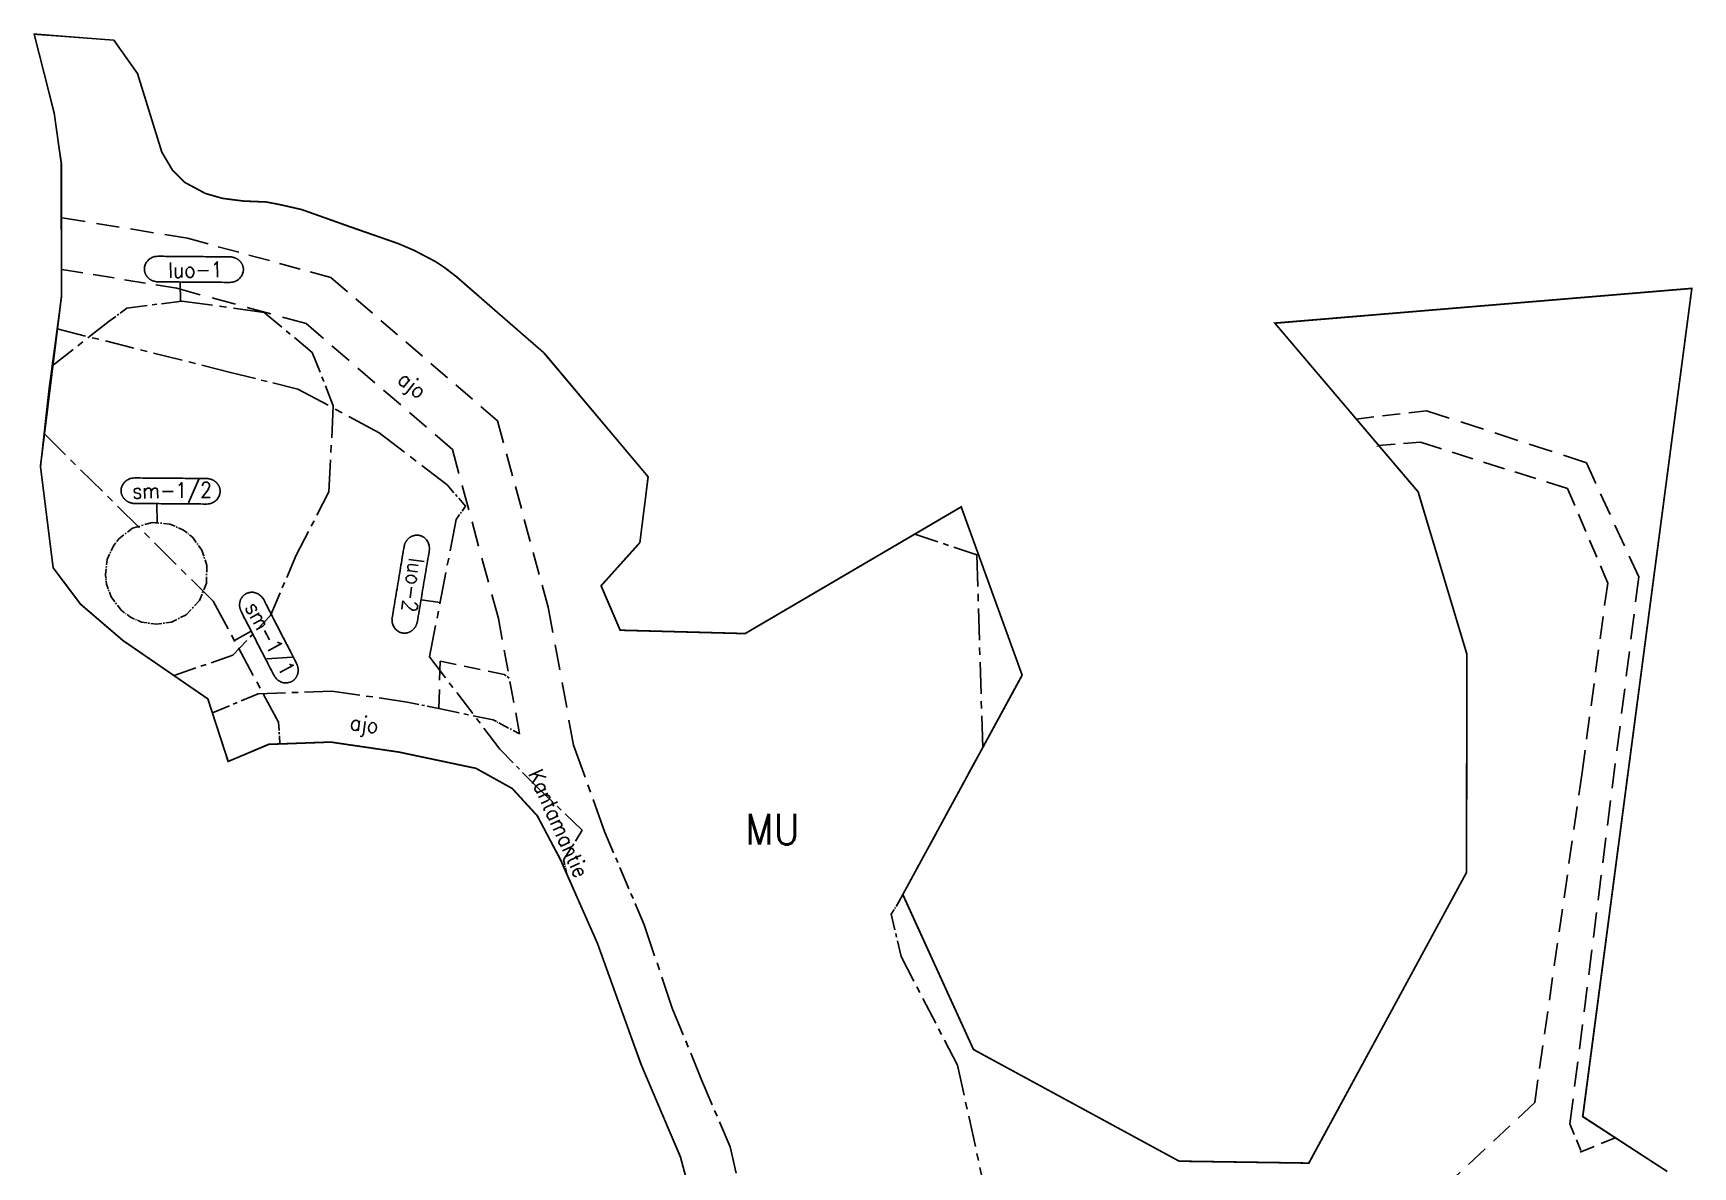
# Model space of a CAD drawing. Header units: metres. Extents: x 25522641 to 25524241, y 6685102 to 6686476.
# Drawn here: x 25522640.7 to 25522965.8, y 6685863.4 to 6686085.5 of the extents above; entities that cross this region are included whole.
import ezdxf
from ezdxf.enums import TextEntityAlignment as Align

# ---------------------------------------------------------------- set-up
doc = ezdxf.new("R2010")
doc.units = ezdxf.units.M
for name, pattern in [('CENTER', [11, 6.5, -1.5, 1.5, -1.5]), ('DASHED', [7.5, 5, -2.5]), ('DIVIDE2', [6.25, 2.5, -1.25, 0, -1.25, 0, -1.25])]:
    doc.linetypes.add(name, pattern=pattern)
for name, color, linetype in [('D-ALUE-K-TARKOITUS', 7, 'Continuous'), ('D-RAJA-ALUE-KORTTELI', 7, 'Continuous'), ('D-RAJA-K-MAARAYS-R-ALA', 7, 'Continuous'), ('D-TEKSTI-025', 7, 'Continuous'), ('D-VARITYS-ALUE_M', 7, 'Continuous')]:
    doc.layers.add(name, color=color, linetype=linetype)
doc.styles.add('ROMANS', font='ROMANS.shx', dxfattribs={"width": 0.9})

msp = doc.modelspace()

# ---------------------------------------------------------------- linework, layer by layer
at = {"layer": 'D-RAJA-ALUE-KORTTELI', "color": 7, "linetype": 'Continuous'}
for p, q in [((25522656.51, 6686084.12), (25522640.86, 6686085.29)), ((25522640.86, 6686085.29), (25522644.78, 6686069.86)), ((25522661.11, 6686077.58), (25522656.51, 6686084.12)), ((25522665.87, 6686062.18), (25522661.11, 6686077.58)), ((25522644.78, 6686069.86), (25522646.2, 6686060.08)), ((25522667.95, 6686058.64), (25522665.87, 6686062.18)), ((25522646.2, 6686060.08), (25522646.22, 6686033.82)), ((25522670.42, 6686056.22), (25522667.95, 6686058.64)), ((25522674.44, 6686054.06), (25522670.42, 6686056.22)), ((25522677.83, 6686053.1), (25522674.44, 6686054.06)), ((25522681.9, 6686052.58), (25522677.83, 6686053.1)), ((25522686.32, 6686052.4), (25522681.9, 6686052.58)), ((25522688.92, 6686051.91), (25522686.32, 6686052.4)), ((25522693.27, 6686050.92), (25522688.92, 6686051.91)), ((25522702.75, 6686047.56), (25522693.27, 6686050.92)), ((25522712.16, 6686044.27), (25522702.75, 6686047.56)), ((25522715.29, 6686042.93), (25522712.16, 6686044.27)), ((25522719.56, 6686040.7), (25522715.29, 6686042.93)), ((25522721.34, 6686039.51), (25522719.56, 6686040.7)), ((25522723.64, 6686037.75), (25522721.34, 6686039.51)), ((25522740.7, 6686022.93), (25522723.64, 6686037.75)), ((25522646.22, 6686033.82), (25522643.81, 6686015.88)), ((25522883.95, 6686028.66), (25522965.65, 6686035.47)), ((25522965.65, 6686035.47), (25522944.26, 6685873.19)), ((25522883.95, 6686028.66), (25522912, 6685995.62)), ((25522761.16, 6685998.56), (25522740.7, 6686022.93)), ((25522643.81, 6686015.88), (25522642.1, 6686000.51)), ((25522642.1, 6686000.51), (25522644.6, 6685980.74)), ((25522759.52, 6685985.63), (25522761.16, 6685998.56)), ((25522912, 6685995.62), (25522921.59, 6685963.8)), ((25522822.52, 6685992.66), (25522780.18, 6685967.84)), ((25522834.42, 6685959.69), (25522822.52, 6685992.66)), ((25522751.94, 6685977.19), (25522759.52, 6685985.63)), ((25522644.6, 6685980.74), (25522649.99, 6685973.58)), ((25522755.67, 6685968.5), (25522751.94, 6685977.19)), ((25522649.99, 6685973.58), (25522658.24, 6685966.51)), ((25522780.18, 6685967.84), (25522755.67, 6685968.5)), ((25522658.24, 6685966.51), (25522674.92, 6685955.03)), ((25522921.59, 6685963.8), (25522921.5, 6685921.01)), ((25522811.05, 6685916.69), (25522834.42, 6685959.69)), ((25522674.92, 6685955.03), (25522678.9, 6685942.79)), ((25522678.9, 6685942.79), (25522686.88, 6685946.14)), ((25522686.88, 6685946.14), (25522698.97, 6685946.58)), ((25522698.97, 6685946.58), (25522712.34, 6685944.62)), ((25522712.34, 6685944.62), (25522727.46, 6685941.43)), ((25522727.46, 6685941.43), (25522734.54, 6685937.49)), ((25522734.54, 6685937.49), (25522739.41, 6685932.18)), ((25522739.41, 6685932.18), (25522744.02, 6685923.54)), ((25522744.02, 6685923.54), (25522751.23, 6685907.13)), ((25522921.5, 6685921.01), (25522890.59, 6685864.09)), ((25522824.89, 6685886.35), (25522811.05, 6685916.69)), ((25522751.23, 6685907.13), (25522759.77, 6685883.54)), ((25522865.2, 6685864.47), (25522824.89, 6685886.35)), ((25522759.77, 6685883.54), (25522767.53, 6685865.26)), ((25522944.26, 6685873.19), (25522960.79, 6685862.47)), ((25522767.53, 6685865.26), (25522770.22, 6685854.97)), ((25522890.59, 6685864.09), (25522865.2, 6685864.47))]:
    msp.add_line(p, q, dxfattribs=at)
at = {"layer": 'D-RAJA-K-MAARAYS-R-ALA', "color": 2, "linetype": 'DASHED', "ltscale": 0.904792}
msp.add_line((25522670.94, 6686045.28), (25522646.38, 6686049.3), dxfattribs=at)
at = {"layer": 'D-RAJA-K-MAARAYS-R-ALA', "color": 2, "linetype": 'DASHED', "ltscale": 0.830578}
msp.add_line((25522698.98, 6686037.62), (25522670.94, 6686045.28), dxfattribs=at)
at = {"layer": 'D-RAJA-K-MAARAYS-R-ALA', "color": 2, "linetype": 'DASHED', "ltscale": 0.828201}
msp.add_line((25522668.8, 6686035.5), (25522646.33, 6686039.18), dxfattribs=at)
at = {"layer": 'D-RAJA-K-MAARAYS-R-ALA', "color": 2, "linetype": 'DASHED', "ltscale": 0.862103}
msp.add_line((25522731.66, 6686009.52), (25522698.98, 6686037.62), dxfattribs=at)
at = {"layer": 'D-RAJA-K-MAARAYS-R-ALA', "color": 2, "linetype": 'CENTER', "ltscale": 0.622874}
msp.add_line((25522659.03, 6686031.59), (25522669.84, 6686032.99), dxfattribs=at)
at = {"layer": 'D-RAJA-K-MAARAYS-R-ALA', "color": 2, "linetype": 'DASHED', "ltscale": 0.956148}
msp.add_line((25522694.17, 6686028.57), (25522668.8, 6686035.5), dxfattribs=at)
at = {"layer": 'D-RAJA-K-MAARAYS-R-ALA', "color": 2, "linetype": 'CENTER', "ltscale": 0.927418}
msp.add_line((25522669.84, 6686032.99), (25522685.91, 6686030.77), dxfattribs=at)
at = {"layer": 'D-RAJA-K-MAARAYS-R-ALA', "color": 2, "linetype": 'CENTER', "ltscale": 0.24446}
msp.add_line((25522655.59, 6686029.04), (25522659.03, 6686031.59), dxfattribs=at)
at = {"layer": 'D-RAJA-K-MAARAYS-R-ALA', "color": 2, "linetype": 'CENTER', "ltscale": 0.702181}
msp.add_line((25522685.91, 6686030.77), (25522695.37, 6686022.92), dxfattribs=at)
at = {"layer": 'D-RAJA-K-MAARAYS-R-ALA', "color": 2, "linetype": 'CENTER', "ltscale": 0.818926}
msp.add_line((25522644.31, 6686020.2), (25522655.59, 6686029.04), dxfattribs=at)
at = {"layer": 'D-RAJA-K-MAARAYS-R-ALA', "color": 2, "linetype": 'CENTER', "ltscale": 0.887084}
msp.add_line((25522679.35, 6686019.02), (25522645.36, 6686027.54), dxfattribs=at)
at = {"layer": 'D-RAJA-K-MAARAYS-R-ALA', "color": 2, "linetype": 'DASHED', "ltscale": 0.889011}
msp.add_line((25522722.82, 6686003.93), (25522694.17, 6686028.57), dxfattribs=at)
at = {"layer": 'D-RAJA-K-MAARAYS-R-ALA', "color": 2, "linetype": 'CENTER', "ltscale": 0.641796}
msp.add_line((25522695.37, 6686022.92), (25522699.48, 6686012.47), dxfattribs=at)
at = {"layer": 'D-RAJA-K-MAARAYS-R-ALA', "color": 2, "linetype": 'CENTER', "ltscale": 0.776937}
msp.add_line((25522692.54, 6686015.74), (25522679.35, 6686019.02), dxfattribs=at)
at = {"layer": 'D-RAJA-K-MAARAYS-R-ALA', "color": 2, "linetype": 'CENTER', "ltscale": 1.03433}
msp.add_line((25522708.48, 6686007.17), (25522692.54, 6686015.74), dxfattribs=at)
at = {"layer": 'D-RAJA-K-MAARAYS-R-ALA', "color": 2, "linetype": 'CENTER', "ltscale": 0.963777}
msp.add_line((25522699.48, 6686012.47), (25522698.64, 6685995.63), dxfattribs=at)
at = {"layer": 'D-RAJA-K-MAARAYS-R-ALA', "color": 2, "linetype": 'DASHED', "ltscale": 0.007754}
msp.add_line((25522899.89, 6686009.88), (25522899.82, 6686009.82), dxfattribs=at)
at = {"layer": 'D-RAJA-K-MAARAYS-R-ALA', "color": 2, "linetype": 'DASHED', "ltscale": 0.692473}
msp.add_line((25522913.64, 6686011.51), (25522899.89, 6686009.88), dxfattribs=at)
at = {"layer": 'D-RAJA-K-MAARAYS-R-ALA', "color": 2, "linetype": 'DASHED', "ltscale": 0.941295}
msp.add_line((25522944.98, 6686001.32), (25522913.64, 6686011.51), dxfattribs=at)
at = {"layer": 'D-RAJA-K-MAARAYS-R-ALA', "color": 2, "linetype": 'CENTER', "ltscale": 0.925856}
msp.add_line((25522642.75, 6686007.12), (25522675.95, 6685974.2), dxfattribs=at)
at = {"layer": 'D-RAJA-K-MAARAYS-R-ALA', "color": 2, "linetype": 'CENTER', "ltscale": 0.957952}
msp.add_line((25522721.79, 6685996.97), (25522708.48, 6686007.17), dxfattribs=at)
at = {"layer": 'D-RAJA-K-MAARAYS-R-ALA', "color": 2, "linetype": 'DASHED', "ltscale": 0.89022}
msp.add_line((25522741.58, 6685973), (25522731.66, 6686009.52), dxfattribs=at)
at = {"layer": 'D-RAJA-K-MAARAYS-R-ALA', "color": 2, "linetype": 'DASHED', "ltscale": 0.981497}
msp.add_line((25522731.82, 6685970.78), (25522722.82, 6686003.93), dxfattribs=at)
at = {"layer": 'D-RAJA-K-MAARAYS-R-ALA', "color": 2, "linetype": 'DASHED', "ltscale": 0.02295}
msp.add_line((25522904.19, 6686004.71), (25522903.97, 6686004.52), dxfattribs=at)
at = {"layer": 'D-RAJA-K-MAARAYS-R-ALA', "color": 2, "linetype": 'DASHED', "ltscale": 0.665288}
msp.add_line((25522912.49, 6686005.31), (25522904.19, 6686004.71), dxfattribs=at)
at = {"layer": 'D-RAJA-K-MAARAYS-R-ALA', "color": 2, "linetype": 'DASHED', "ltscale": 0.861774}
msp.add_line((25522941.27, 6685996.27), (25522912.49, 6686005.31), dxfattribs=at)
at = {"layer": 'D-RAJA-K-MAARAYS-R-ALA', "color": 2, "linetype": 'DASHED', "ltscale": 0.895323}
msp.add_line((25522955.25, 6685978.94), (25522944.98, 6686001.32), dxfattribs=at)
at = {"layer": 'D-RAJA-K-MAARAYS-R-ALA', "color": 2, "linetype": 'CENTER', "ltscale": 0.313989}
msp.add_line((25522725.4, 6685992.83), (25522721.79, 6685996.97), dxfattribs=at)
at = {"layer": 'D-RAJA-K-MAARAYS-R-ALA', "color": 2, "linetype": 'CENTER', "ltscale": 0.797633}
msp.add_line((25522698.64, 6685995.63), (25522692.23, 6685983.22), dxfattribs=at)
at = {"layer": 'D-RAJA-K-MAARAYS-R-ALA', "color": 2, "linetype": 'DASHED', "ltscale": 0.733153}
msp.add_line((25522949.16, 6685977.72), (25522941.27, 6685996.27), dxfattribs=at)
at = {"layer": 'D-RAJA-K-MAARAYS-R-ALA', "color": 2, "linetype": 'CENTER', "ltscale": 0.96075}
msp.add_line((25522718.35, 6685963.29), (25522723.55, 6685990.17), dxfattribs=at)
at = {"layer": 'D-RAJA-K-MAARAYS-R-ALA', "color": 2, "linetype": 'CENTER', "ltscale": 0.184638}
msp.add_line((25522723.55, 6685990.17), (25522725.4, 6685992.83), dxfattribs=at)
at = {"layer": 'D-RAJA-K-MAARAYS-R-ALA', "color": 2, "linetype": 'CENTER', "ltscale": 0.197581}
msp.add_line((25522657.44, 6685986.39), (25522660.17, 6685988.5), dxfattribs=at)
at = {"layer": 'D-RAJA-K-MAARAYS-R-ALA', "color": 2, "linetype": 'CENTER', "ltscale": 0.2292}
msp.add_line((25522660.17, 6685988.5), (25522664.03, 6685989.62), dxfattribs=at)
at = {"layer": 'D-RAJA-K-MAARAYS-R-ALA', "color": 2, "linetype": 'CENTER', "ltscale": 0.198364}
msp.add_line((25522664.03, 6685989.62), (25522667.48, 6685989.29), dxfattribs=at)
at = {"layer": 'D-RAJA-K-MAARAYS-R-ALA', "color": 2, "linetype": 'CENTER', "ltscale": 0.167356}
msp.add_line((25522667.48, 6685989.29), (25522670.16, 6685988.11), dxfattribs=at)
at = {"layer": 'D-RAJA-K-MAARAYS-R-ALA', "color": 2, "linetype": 'CENTER', "ltscale": 0.133343}
msp.add_line((25522670.16, 6685988.11), (25522671.98, 6685986.64), dxfattribs=at)
at = {"layer": 'D-RAJA-K-MAARAYS-R-ALA', "color": 2, "linetype": 'CENTER', "ltscale": 0.730559}
msp.add_line((25522825.57, 6685983.29), (25522813.43, 6685987.31), dxfattribs=at)
at = {"layer": 'D-RAJA-K-MAARAYS-R-ALA', "color": 2, "linetype": 'CENTER', "ltscale": 0.166526}
msp.add_line((25522655.2, 6685982.38), (25522656.4, 6685985.04), dxfattribs=at)
at = {"layer": 'D-RAJA-K-MAARAYS-R-ALA', "color": 2, "linetype": 'CENTER', "ltscale": 0.097285}
msp.add_line((25522656.4, 6685985.04), (25522657.44, 6685986.39), dxfattribs=at)
at = {"layer": 'D-RAJA-K-MAARAYS-R-ALA', "color": 2, "linetype": 'CENTER', "ltscale": 0.17474}
msp.add_line((25522671.98, 6685986.64), (25522673.75, 6685984.15), dxfattribs=at)
at = {"layer": 'D-RAJA-K-MAARAYS-R-ALA', "color": 2, "linetype": 'CENTER', "ltscale": 0.179753}
msp.add_line((25522673.75, 6685984.15), (25522674.71, 6685981.15), dxfattribs=at)
at = {"layer": 'D-RAJA-K-MAARAYS-R-ALA', "color": 2, "linetype": 'CENTER', "ltscale": 0.171121}
msp.add_line((25522654.83, 6685979.41), (25522655.2, 6685982.38), dxfattribs=at)
at = {"layer": 'D-RAJA-K-MAARAYS-R-ALA', "color": 2, "linetype": 'CENTER', "ltscale": 0.198155}
msp.add_line((25522674.71, 6685981.15), (25522674.63, 6685977.69), dxfattribs=at)
at = {"layer": 'D-RAJA-K-MAARAYS-R-ALA', "color": 2, "linetype": 'CENTER', "ltscale": 0.734795}
msp.add_line((25522692.23, 6685983.22), (25522687.17, 6685971.4), dxfattribs=at)
at = {"layer": 'D-RAJA-K-MAARAYS-R-ALA', "color": 2, "linetype": 'CENTER', "ltscale": 0.956944}
msp.add_line((25522826.71, 6685945.5), (25522825.57, 6685983.29), dxfattribs=at)
at = {"layer": 'D-RAJA-K-MAARAYS-R-ALA', "color": 2, "linetype": 'CENTER', "ltscale": 0.110791}
msp.add_line((25522655.06, 6685977.49), (25522654.83, 6685979.41), dxfattribs=at)
at = {"layer": 'D-RAJA-K-MAARAYS-R-ALA', "color": 2, "linetype": 'CENTER', "ltscale": 0.147056}
msp.add_line((25522655.94, 6685975.07), (25522655.06, 6685977.49), dxfattribs=at)
at = {"layer": 'D-RAJA-K-MAARAYS-R-ALA', "color": 2, "linetype": 'CENTER', "ltscale": 0.209044}
msp.add_line((25522674.63, 6685977.69), (25522673.27, 6685974.29), dxfattribs=at)
at = {"layer": 'D-RAJA-K-MAARAYS-R-ALA', "color": 2, "linetype": 'DASHED', "ltscale": 0.981928}
msp.add_line((25522941.77, 6685871.78), (25522955.25, 6685978.94), dxfattribs=at)
at = {"layer": 'D-RAJA-K-MAARAYS-R-ALA', "color": 2, "linetype": 'DASHED', "ltscale": 0.880783}
msp.add_line((25522944.14, 6685940.62), (25522949.16, 6685977.72), dxfattribs=at)
at = {"layer": 'D-RAJA-K-MAARAYS-R-ALA', "color": 2, "linetype": 'CENTER', "ltscale": 0.18873}
msp.add_line((25522657.91, 6685972.42), (25522655.94, 6685975.07), dxfattribs=at)
at = {"layer": 'D-RAJA-K-MAARAYS-R-ALA', "color": 2, "linetype": 'CENTER', "ltscale": 0.217803}
msp.add_line((25522673.27, 6685974.29), (25522670.65, 6685971.52), dxfattribs=at)
at = {"layer": 'D-RAJA-K-MAARAYS-R-ALA', "color": 2, "linetype": 'CENTER', "ltscale": 0.946087}
msp.add_line((25522675.95, 6685974.2), (25522688.76, 6685950.47), dxfattribs=at)
at = {"layer": 'D-RAJA-K-MAARAYS-R-ALA', "color": 2, "linetype": 'CENTER', "ltscale": 0.131406}
msp.add_line((25522659.75, 6685971.03), (25522657.91, 6685972.42), dxfattribs=at)
at = {"layer": 'D-RAJA-K-MAARAYS-R-ALA', "color": 2, "linetype": 'CENTER', "ltscale": 0.134405}
msp.add_line((25522661.9, 6685970.09), (25522659.75, 6685971.03), dxfattribs=at)
at = {"layer": 'D-RAJA-K-MAARAYS-R-ALA', "color": 2, "linetype": 'CENTER', "ltscale": 0.18408}
msp.add_line((25522670.65, 6685971.52), (25522667.76, 6685970.09), dxfattribs=at)
at = {"layer": 'D-RAJA-K-MAARAYS-R-ALA', "color": 2, "linetype": 'CENTER', "ltscale": 0.61367}
msp.add_line((25522687.17, 6685971.4), (25522679.81, 6685963.59), dxfattribs=at)
at = {"layer": 'D-RAJA-K-MAARAYS-R-ALA', "color": 2, "linetype": 'DASHED', "ltscale": 0.836246}
msp.add_line((25522735.99, 6685948.17), (25522731.82, 6685970.78), dxfattribs=at)
at = {"layer": 'D-RAJA-K-MAARAYS-R-ALA', "color": 2, "linetype": 'DASHED', "ltscale": 1.000233}
msp.add_line((25522746.57, 6685945.95), (25522741.58, 6685973), dxfattribs=at)
at = {"layer": 'D-RAJA-K-MAARAYS-R-ALA', "color": 2, "linetype": 'CENTER', "ltscale": 0.169303}
msp.add_line((25522664.83, 6685969.65), (25522661.9, 6685970.09), dxfattribs=at)
at = {"layer": 'D-RAJA-K-MAARAYS-R-ALA', "color": 2, "linetype": 'CENTER', "ltscale": 0.16943}
msp.add_line((25522667.76, 6685970.09), (25522664.83, 6685969.65), dxfattribs=at)
at = {"layer": 'D-RAJA-K-MAARAYS-R-ALA', "color": 2, "linetype": 'CENTER', "ltscale": 0.695859}
msp.add_line((25522679.81, 6685963.59), (25522668.29, 6685959.62), dxfattribs=at)
at = {"layer": 'D-RAJA-K-MAARAYS-R-ALA', "color": 2, "linetype": 'CENTER', "ltscale": 0.797986}
msp.add_line((25522732.11, 6685945.18), (25522718.35, 6685963.29), dxfattribs=at)
at = {"layer": 'D-RAJA-K-MAARAYS-R-ALA', "color": 2, "linetype": 'DASHED', "ltscale": 0.745983}
msp.add_line((25522720.16, 6685953.14), (25522720.43, 6685962.46), dxfattribs=at)
at = {"layer": 'D-RAJA-K-MAARAYS-R-ALA', "color": 2, "linetype": 'DASHED', "ltscale": 0.638771}
msp.add_line((25522720.43, 6685962.46), (25522732.93, 6685959.84), dxfattribs=at)
at = {"layer": 'D-RAJA-K-MAARAYS-R-ALA', "color": 2, "linetype": 'DASHED', "ltscale": 0.100466}
msp.add_line((25522732.93, 6685959.84), (25522733.97, 6685959.13), dxfattribs=at)
at = {"layer": 'D-RAJA-K-MAARAYS-R-ALA', "color": 2, "linetype": 'CENTER', "ltscale": 0.555291}
msp.add_line((25522675.79, 6685952.33), (25522684.78, 6685956.02), dxfattribs=at)
at = {"layer": 'D-RAJA-K-MAARAYS-R-ALA', "color": 2, "linetype": 'CENTER', "ltscale": 0.824317}
msp.add_line((25522684.78, 6685956.02), (25522699.2, 6685956.58), dxfattribs=at)
at = {"layer": 'D-RAJA-K-MAARAYS-R-ALA', "color": 2, "linetype": 'CENTER', "ltscale": 0.853312}
msp.add_line((25522699.2, 6685956.58), (25522713.97, 6685954.43), dxfattribs=at)
at = {"layer": 'D-RAJA-K-MAARAYS-R-ALA', "color": 2, "linetype": 'CENTER', "ltscale": 0.361225}
msp.add_line((25522713.97, 6685954.43), (25522720.16, 6685953.14), dxfattribs=at)
at = {"layer": 'D-RAJA-K-MAARAYS-R-ALA', "color": 2, "linetype": 'CENTER', "ltscale": 0.622842}
msp.add_line((25522730.83, 6685950.92), (25522720.16, 6685953.14), dxfattribs=at)
at = {"layer": 'D-RAJA-K-MAARAYS-R-ALA', "color": 2, "linetype": 'CENTER', "ltscale": 0.245337}
msp.add_line((25522688.76, 6685950.47), (25522689.01, 6685946.18), dxfattribs=at)
at = {"layer": 'D-RAJA-K-MAARAYS-R-ALA', "color": 2, "linetype": 'CENTER', "ltscale": 0.109191}
msp.add_line((25522730.83, 6685950.92), (25522732.52, 6685950.02), dxfattribs=at)
at = {"layer": 'D-RAJA-K-MAARAYS-R-ALA', "color": 2, "linetype": 'CENTER', "ltscale": 0.225122}
msp.add_line((25522732.52, 6685950.02), (25522735.99, 6685948.17), dxfattribs=at)
at = {"layer": 'D-RAJA-K-MAARAYS-R-ALA', "color": 2, "linetype": 'CENTER', "ltscale": 0.579807}
msp.add_line((25522739.23, 6685937.95), (25522732.11, 6685945.18), dxfattribs=at)
at = {"layer": 'D-RAJA-K-MAARAYS-R-ALA', "color": 2, "linetype": 'CENTER', "ltscale": 1.025519}
msp.add_line((25522746.57, 6685945.95), (25522752.63, 6685929.06), dxfattribs=at)
at = {"layer": 'D-RAJA-K-MAARAYS-R-ALA', "color": 2, "linetype": 'CENTER', "ltscale": 0.869956}
msp.add_line((25522810.31, 6685915.31), (25522826.71, 6685945.5), dxfattribs=at)
at = {"layer": 'D-RAJA-K-MAARAYS-R-ALA', "color": 2, "linetype": 'DASHED', "ltscale": 0.901231}
msp.add_line((25522934.86, 6685875.95), (25522944.14, 6685940.62), dxfattribs=at)
at = {"layer": 'D-RAJA-K-MAARAYS-R-ALA', "color": 2, "linetype": 'CENTER', "ltscale": 0.714136}
msp.add_line((25522748.27, 6685929.32), (25522739.23, 6685937.95), dxfattribs=at)
at = {"layer": 'D-RAJA-K-MAARAYS-R-ALA', "color": 2, "linetype": 'CENTER', "ltscale": 0.393984}
msp.add_line((25522744.6, 6685923.48), (25522748.27, 6685929.32), dxfattribs=at)
at = {"layer": 'D-RAJA-K-MAARAYS-R-ALA', "color": 2, "linetype": 'CENTER', "ltscale": 0.696372}
msp.add_line((25522752.63, 6685929.06), (25522760.39, 6685910.8), dxfattribs=at)
at = {"layer": 'D-RAJA-K-MAARAYS-R-ALA', "color": 2, "linetype": 'CENTER', "ltscale": 0.146056}
msp.add_line((25522745.19, 6685920.99), (25522744.6, 6685923.48), dxfattribs=at)
at = {"layer": 'D-RAJA-K-MAARAYS-R-ALA', "color": 2, "linetype": 'CENTER', "ltscale": 0.164893}
msp.add_line((25522808.77, 6685912.86), (25522810.31, 6685915.31), dxfattribs=at)
at = {"layer": 'D-RAJA-K-MAARAYS-R-ALA', "color": 2, "linetype": 'CENTER', "ltscale": 0.486109}
msp.add_line((25522810.73, 6685904.59), (25522808.77, 6685912.86), dxfattribs=at)
at = {"layer": 'D-RAJA-K-MAARAYS-R-ALA', "color": 2, "linetype": 'CENTER', "ltscale": 0.985353}
msp.add_line((25522760.39, 6685910.8), (25522765.9, 6685894.45), dxfattribs=at)
at = {"layer": 'D-RAJA-K-MAARAYS-R-ALA', "color": 2, "linetype": 'CENTER', "ltscale": 0.841421}
msp.add_line((25522821.76, 6685883.29), (25522810.73, 6685904.59), dxfattribs=at)
at = {"layer": 'D-RAJA-K-MAARAYS-R-ALA', "color": 2, "linetype": 'CENTER', "ltscale": 0.867575}
msp.add_line((25522765.9, 6685894.45), (25522771.64, 6685880.4), dxfattribs=at)
at = {"layer": 'D-RAJA-K-MAARAYS-R-ALA', "color": 2, "linetype": 'CENTER', "ltscale": 0.932619}
msp.add_line((25522829.69, 6685847.32), (25522821.76, 6685883.29), dxfattribs=at)
at = {"layer": 'D-RAJA-K-MAARAYS-R-ALA', "color": 2, "linetype": 'CENTER', "ltscale": 0.813983}
msp.add_line((25522771.64, 6685880.4), (25522777.24, 6685867.3), dxfattribs=at)
at = {"layer": 'D-RAJA-K-MAARAYS-R-ALA', "color": 2, "linetype": 'DASHED', "ltscale": 0.887345}
msp.add_line((25522917.04, 6685859.28), (25522934.86, 6685875.95), dxfattribs=at)
at = {"layer": 'D-RAJA-K-MAARAYS-R-ALA', "color": 2, "linetype": 'DASHED', "ltscale": 0.448038}
msp.add_line((25522943.88, 6685866.59), (25522941.77, 6685871.78), dxfattribs=at)
at = {"layer": 'D-RAJA-K-MAARAYS-R-ALA', "color": 2, "linetype": 'CENTER', "ltscale": 0.817501}
msp.add_line((25522777.24, 6685867.3), (25522780.4, 6685853.35), dxfattribs=at)
at = {"layer": 'D-RAJA-K-MAARAYS-R-ALA', "color": 2, "linetype": 'DASHED', "ltscale": 0.590078}
msp.add_line((25522950.61, 6685869.07), (25522943.8, 6685866.24), dxfattribs=at)
at = {"layer": 'D-TEKSTI-025', "color": 2, "linetype": 'Continuous'}
for p, q in [((25522669.52, 6686032.95), (25522669.47, 6686036.72)), ((25522664.95, 6685989.53), (25522664.9, 6685993.3)), ((25522720.41, 6685973.92), (25522716.68, 6685974.46)), ((25522680.1, 6685966.51), (25522683.42, 6685968.3))]:
    msp.add_line(p, q, dxfattribs=at)
for points in [[(25522665.15, 6686036.76), (25522672.15, 6686036.7), (25522679.15, 6686036.65, 0), (25522681.85, 6686036.63), (25522681.87, 6686039.13, 0), (25522681.89, 6686041.63, 0), (25522679.19, 6686041.65, 0), (25522672.19, 6686041.7, 0), (25522665.19, 6686041.76), (25522662.5, 6686041.78, 0), (25522662.48, 6686039.28), (25522662.46, 6686036.78, 0), (25522665.15, 6686036.76)], [(25522660.59, 6685993.33), (25522667.59, 6685993.28), (25522674.59, 6685993.22, 0), (25522677.29, 6685993.2), (25522677.31, 6685995.7, 0), (25522677.33, 6685998.2, 0), (25522674.63, 6685998.22, 0), (25522667.63, 6685998.28, 0), (25522660.63, 6685998.33), (25522657.93, 6685998.36, 0), (25522657.91, 6685995.86), (25522657.89, 6685993.36, 0), (25522660.59, 6685993.33)], [(25522715.96, 6685970.21), (25522717.12, 6685977.11), (25522718.28, 6685984.02, 0), (25522718.73, 6685986.68), (25522716.27, 6685987.09, 0), (25522713.8, 6685987.51, 0), (25522713.35, 6685984.85, 0), (25522712.19, 6685977.94, 0), (25522711.03, 6685971.04), (25522710.58, 6685968.38, 0), (25522713.05, 6685967.96), (25522715.51, 6685967.55, 0), (25522715.96, 6685970.21)], [(25522681.44, 6685972.14), (25522684.64, 6685965.91), (25522687.84, 6685959.68, 0), (25522689.08, 6685957.28), (25522691.3, 6685958.43, 0), (25522693.52, 6685959.57, 0), (25522692.29, 6685961.97, 0), (25522689.09, 6685968.19, 0), (25522685.89, 6685974.42), (25522684.66, 6685976.82, 0), (25522682.44, 6685975.68), (25522680.21, 6685974.54, 0), (25522681.44, 6685972.14)]]:
    msp.add_rational_spline(points, [1, 1, 1, 0.707106781187, 1, 0.707106781187, 1, 1, 1, 0.707106781187, 1, 0.707106781187, 1], degree=2, knots=[0, 0, 0, 1, 1, 2.570796, 2.570796, 4.141593, 4.141593, 5.141593, 5.141593, 6.712389, 6.712389, 8.283185, 8.283185, 8.283185], dxfattribs=at)
at = {"layer": 'D-VARITYS-ALUE_M', "color": 74, "linetype": 'DIVIDE2', "ltscale": 0.65}
msp.add_lwpolyline([(25522960.79, 6685862.47, 0.333, 0.333, 0), (25522944.26, 6685873.19, 0.333, 0.333, 0), (25522965.65, 6686035.47, 0.333, 0.333, 0), (25522883.95, 6686028.66, 0.333, 0.333, 0), (25522912, 6685995.62, 0.333, 0.333, 0), (25522921.59, 6685963.8, 0.333, 0.333, 0), (25522921.5, 6685921.01, 0.333, 0.333, 0), (25522890.59, 6685864.09, 0.333, 0.333, 0), (25522865.2, 6685864.47, 0.333, 0.333, 0), (25522824.89, 6685886.35, 0.333, 0.333, 0), (25522811.05, 6685916.69, 0.333, 0.333, 0), (25522834.42, 6685959.69, 0.2, 0.333, 0), (25522834.42, 6685959.69, 0.2, 0.333, 0), (25522822.52, 6685992.66, 0.333, 0.333, 0), (25522780.18, 6685967.84, 0.333, 0.333, 0), (25522755.67, 6685968.5, 0.333, 0.333, 0), (25522751.94, 6685977.19, 0.333, 0.333, 0), (25522759.52, 6685985.63, 0.2, 0.333, 0), (25522761.16, 6685998.56, 0.333, 0.333, 0), (25522740.7, 6686022.93, 0.2, 0.333, 0), (25522723.64, 6686037.75, 0.333, 0.333, 0), (25522721.34, 6686039.51, 0.333, 0.333, 0), (25522719.56, 6686040.7, 0.333, 0.333, 0), (25522715.29, 6686042.93, 0.333, 0.333, 0), (25522712.16, 6686044.27, 0.333, 0.333, 0), (25522702.75, 6686047.56, 0.333, 0.333, 0), (25522693.27, 6686050.92, 0.333, 0.333, 0), (25522688.92, 6686051.91, 0.333, 0.333, 0), (25522686.32, 6686052.4, 0.333, 0.333, 0), (25522681.9, 6686052.58, 0.333, 0.333, 0), (25522677.83, 6686053.1, 0.333, 0.333, 0), (25522674.44, 6686054.06, 0.333, 0.333, 0), (25522670.42, 6686056.22, 0.333, 0.333, 0), (25522667.95, 6686058.64, 0.2, 0.333, 0), (25522665.87, 6686062.18, 0.2, 0.333, 0), (25522661.11, 6686077.58, 0.2, 0.333, 0), (25522656.51, 6686084.12, 0.2, 0.333, 0), (25522640.86, 6686085.29, 0.2, 0.333, 0), (25522644.78, 6686069.86, 0.2, 0.333, 0), (25522646.2, 6686060.08, 0.333, 0.333, 0), (25522646.22, 6686033.82, 0.333, 0.333, 0), (25522642.1, 6686000.51, 0.2, 0.333, 0), (25522644.6, 6685980.74, 0.333, 0.333, 0), (25522649.99, 6685973.58, 0.333, 0.333, 0), (25522658.24, 6685966.51, 0.333, 0.333, 0), (25522674.92, 6685955.03, 0.333, 0.333, 0), (25522678.9, 6685942.79, 0.333, 0.333, 0), (25522686.88, 6685946.14, 0.333, 0.333, 0), (25522698.97, 6685946.58, 0.333, 0.333, 0), (25522712.34, 6685944.62, 0.333, 0.333, 0), (25522727.46, 6685941.43, 0.333, 0.333, 0), (25522734.54, 6685937.49, 0.333, 0.333, 0), (25522739.41, 6685932.18, 0.333, 0.333, 0), (25522744.02, 6685923.54, 0.333, 0.333, 0), (25522751.23, 6685907.13, 0.2, 0.333, 0), (25522759.77, 6685883.54, 0.2, 0.333, 0), (25522767.53, 6685865.26, 0.2, 0.333, 0), (25522770.22, 6685854.97, 0.333, 0.333, 0)], format="xyseb", dxfattribs=at)

# ---------------------------------------------------------------- texts
at = {"layer": 'D-ALUE-K-TARKOITUS', "color": 7, "linetype": 'Continuous', "style": 'ROMANS', "width": 0.9}
msp.add_text('MU', height=6, dxfattribs=at).set_placement((25522785.54, 6685929.51), align=Align.MIDDLE)
at = {"layer": 'D-TEKSTI-025', "color": 2, "linetype": 'Continuous', "style": 'ROMANS', "width": 0.9}
for s, rotation, p in [('luo-1', 0.9223, (25522672.48, 6686039.12)), ('sm-1/2', 0.9223, (25522667.91, 6685995.69)), ('luo-2', 261.8258, (25522715.09, 6685977.34)), ('sm-1/1', 298.5665, (25522686.93, 6685966.75))]:
    msp.add_text(s, height=3, rotation=rotation, dxfattribs=at).set_placement(p, align=Align.MIDDLE)
for s, rotation, p in [('ajo', 321.2951, (25522711.85, 6686017.15)), ('ajo', 351.794, (25522702.61, 6685949.03)), ('Kantamantie', 294.2039, (25522737.61, 6685940.38))]:
    msp.add_text(s, height=3, rotation=rotation, dxfattribs=at).set_placement(p)

doc.saveas('drawing.dxf')
